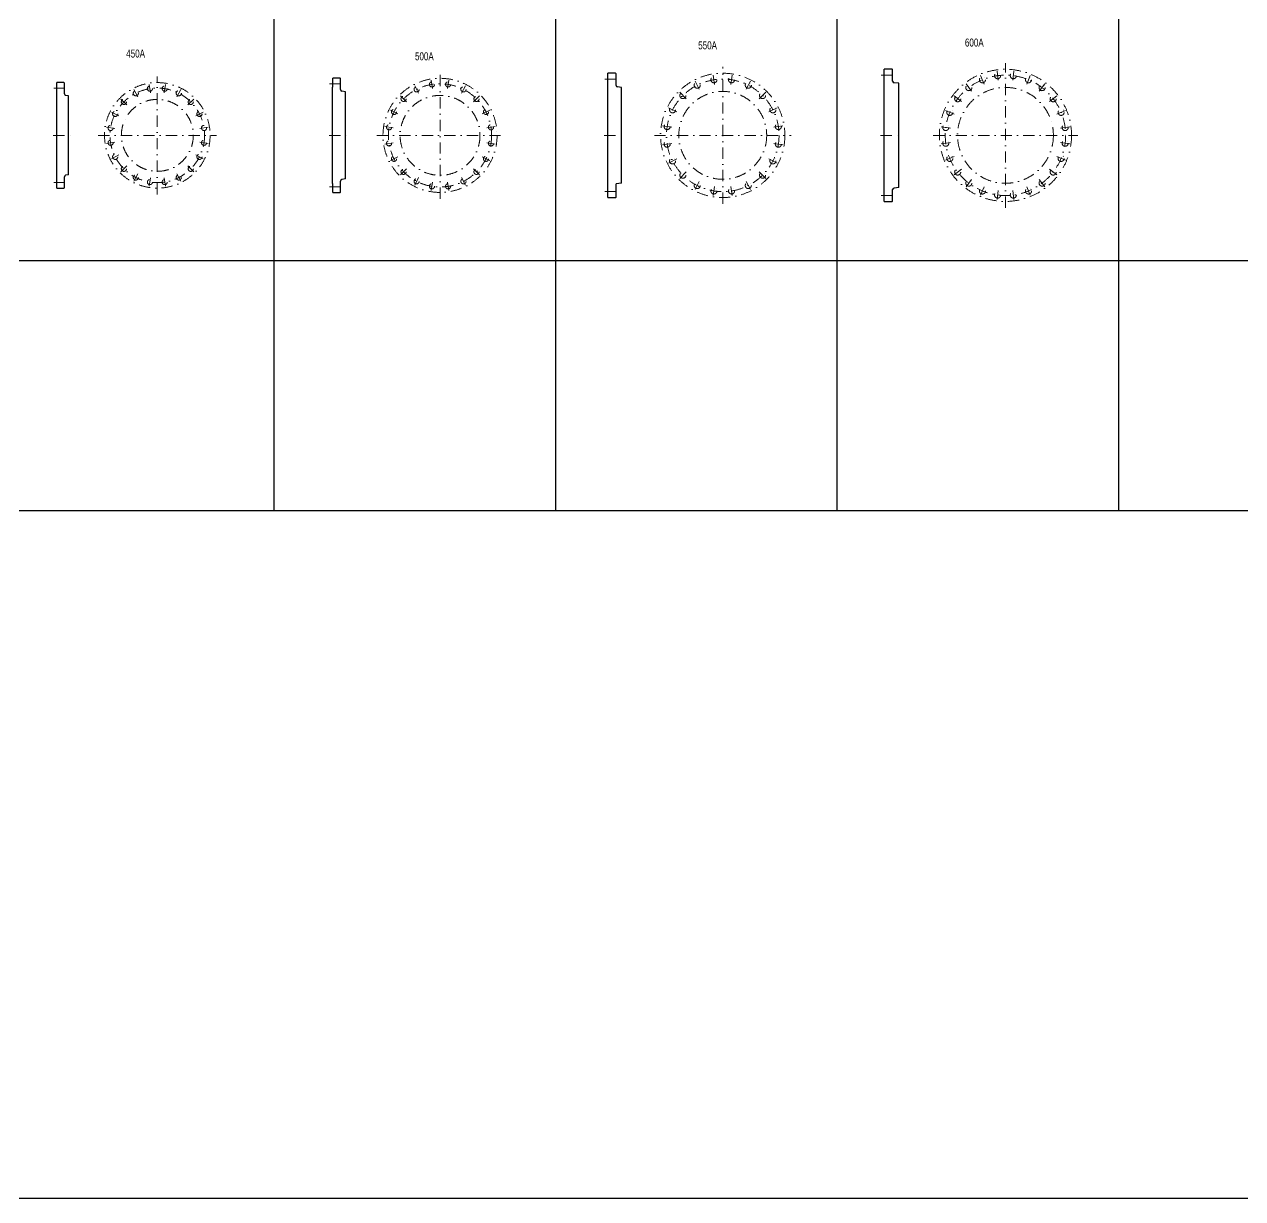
# Model space of a CAD drawing. Extents: x 0 to 90799, y 0 to 77868.
# Drawn here: x 28599 to 36390, y 21988 to 29498 of the extents above; entities that cross this region are included whole.
import ezdxf
from ezdxf.enums import TextEntityAlignment as Align

# ---------------------------------------------------------------- set-up
doc = ezdxf.new("R2010")
doc.units = 0
doc.header["$LTSCALE"] = 30
doc.header["$MEASUREMENT"] = 0
doc.linetypes.add('DGN Style 4', pattern=[4.8, 2.4, -1.2, 0, -1.2])
doc.layers.add('L(c)', color=1, linetype='DGN Style 4', lineweight=5)
doc.layers.add('L(line)', color=7, linetype='Continuous', lineweight=5)
doc.styles.add('Style-ENGINEERING', font='ENGINEERING.shx')

# ---------------------------------------------------------------- blocks, each defined once
blk = doc.blocks.new('*U496')
for centre, radius in [((0, 0), 337.5), ((-47.3, 298.8), 16.5), ((47.3, 298.8), 16.5), ((-137.3, 269.5), 16.5), ((137.3, 269.5), 16.5), ((-213.9, 213.9), 16.5), ((0, 0), 230), ((213.9, 213.9), 16.5), ((-269.5, 137.3), 16.5), ((269.5, 137.3), 16.5), ((-298.8, 47.3), 16.5), ((298.8, 47.3), 16.5), ((-298.8, -47.3), 16.5), ((298.8, -47.3), 16.5), ((-269.5, -137.3), 16.5), ((269.5, -137.3), 16.5), ((-213.9, -213.9), 16.5), ((213.9, -213.9), 16.5), ((-137.3, -269.5), 16.5), ((-47.3, -298.8), 16.5), ((47.3, -298.8), 16.5), ((137.3, -269.5), 16.5)]:
    blk.add_circle(centre, radius)
at = {"layer": 'L(c)'}
for p, q in [((-43.2, 272.6), (-51.5, 324.9)), ((43.2, 272.6), (51.5, 324.9)), ((-125.3, 245.9), (-149.4, 293.1)), ((125.3, 245.9), (149.4, 293.1)), ((-195.2, 195.2), (-232.6, 232.6)), ((195.2, 195.2), (232.6, 232.6)), ((-245.9, 125.3), (-293.1, 149.4)), ((245.9, 125.3), (293.1, 149.4)), ((-272.6, 43.2), (-325, 51.5)), ((272.6, 43.2), (324.9, 51.5)), ((-272.6, -43.2), (-325, -51.5)), ((272.6, -43.2), (324.9, -51.5)), ((-245.9, -125.3), (-293.1, -149.4)), ((245.9, -125.3), (293.1, -149.4)), ((-195.2, -195.2), (-232.6, -232.6)), ((195.2, -195.2), (232.6, -232.6)), ((-125.3, -245.9), (-149.4, -293.2)), ((-43.2, -272.6), (-51.5, -325)), ((43.2, -272.6), (51.5, -325)), ((125.3, -245.9), (149.4, -293.2))]:
    blk.add_line(p, q, dxfattribs=at)
blk.add_circle((0, 0), 302.5, dxfattribs=at)
blk = doc.blocks.new('*U497')
for centre, radius in [((0, 0), 365), ((-51.6, 325.9), 16.5), ((51.6, 325.9), 16.5), ((0, 0), 255.5), ((-233.3, 233.3), 16.5), ((-149.8, 294), 16.5), ((149.8, 294), 16.5), ((233.3, 233.3), 16.5), ((-294, 149.8), 16.5), ((294, 149.8), 16.5), ((-325.9, 51.6), 16.5), ((325.9, 51.6), 16.5), ((-325.9, -51.6), 16.5), ((325.9, -51.6), 16.5), ((-294, -149.8), 16.5), ((294, -149.8), 16.5), ((-233.3, -233.3), 16.5), ((233.3, -233.3), 16.5), ((-149.8, -294), 16.5), ((-51.6, -325.9), 16.5), ((51.6, -325.9), 16.5), ((149.8, -294), 16.5)]:
    blk.add_circle(centre, radius)
at = {"layer": 'L(c)'}
for p, q in [((-137.8, 270.4), (-161.8, 317.6)), ((-47.5, 299.8), (-55.8, 352.1)), ((47.5, 299.8), (55.8, 352.1)), ((137.8, 270.4), (161.8, 317.6)), ((-214.6, 214.6), (-252.1, 252.1)), ((214.6, 214.6), (252.1, 252.1)), ((-270.4, 137.8), (-317.6, 161.8)), ((270.4, 137.8), (317.6, 161.8)), ((-299.8, 47.5), (-352.1, 55.8)), ((299.8, 47.5), (352.1, 55.8)), ((-299.8, -47.5), (-352.1, -55.8)), ((299.8, -47.5), (352.1, -55.8)), ((-270.4, -137.8), (-317.6, -161.8)), ((270.4, -137.8), (317.6, -161.8)), ((-214.6, -214.6), (-252.1, -252.1)), ((214.6, -214.6), (252.1, -252.1)), ((-137.8, -270.4), (-161.8, -317.6)), ((-47.5, -299.8), (-55.8, -352.1)), ((47.5, -299.8), (55.8, -352.1)), ((137.8, -270.4), (161.8, -317.6))]:
    blk.add_line(p, q, dxfattribs=at)
blk.add_circle((0, 0), 330, dxfattribs=at)
blk = doc.blocks.new('*U498')
for centre, radius in [((0, 0), 397.5), ((-163.4, 320.8), 19.5), ((-56.3, 355.6), 19.5), ((56.3, 355.6), 19.5), ((163.4, 320.8), 19.5), ((0, 0), 281), ((-254.6, 254.6), 19.5), ((254.6, 254.6), 19.5), ((-320.8, 163.4), 19.5), ((320.8, 163.4), 19.5), ((-355.6, 56.3), 19.5), ((355.6, 56.3), 19.5), ((-355.6, -56.3), 19.5), ((355.6, -56.3), 19.5), ((-320.8, -163.4), 19.5), ((320.8, -163.4), 19.5), ((-254.6, -254.6), 19.5), ((-163.4, -320.8), 19.5), ((163.4, -320.8), 19.5), ((254.6, -254.6), 19.5), ((-56.3, -355.6), 19.5), ((56.3, -355.6), 19.5)]:
    blk.add_circle(centre, radius)
at = {"layer": 'L(c)'}
for p, q in [((-150, 294.5), (-176.8, 347)), ((-51.7, 326.4), (-60.9, 384.7)), ((51.7, 326.4), (60.9, 384.7)), ((150, 294.5), (176.8, 347)), ((-233.7, 233.7), (-275.4, 275.4)), ((233.7, 233.7), (275.4, 275.4)), ((-294.5, 150), (-347, 176.8)), ((294.5, 150), (347, 176.8)), ((-326.4, 51.7), (-384.7, 60.9)), ((326.4, 51.7), (384.7, 60.9)), ((-326.4, -51.7), (-384.7, -60.9)), ((326.4, -51.7), (384.7, -60.9)), ((-294.5, -150), (-347, -176.8)), ((294.5, -150), (347, -176.8)), ((-233.7, -233.7), (-275.4, -275.4)), ((233.7, -233.7), (275.4, -275.4)), ((-150, -294.5), (-176.8, -347.1)), ((150, -294.5), (176.8, -347.1)), ((-51.7, -326.4), (-60.9, -384.7)), ((51.7, -326.4), (60.9, -384.7))]:
    blk.add_line(p, q, dxfattribs=at)
blk.add_circle((0, 0), 360, dxfattribs=at)
blk = doc.blocks.new('*U499')
for centre, radius in [((0, 0), 422.5), ((-50.3, 381.7), 19.5), ((50.3, 381.7), 19.5), ((-234.4, 305.4), 19.5), ((-147.3, 355.7), 19.5), ((147.3, 355.7), 19.5), ((234.4, 305.4), 19.5), ((-305.4, 234.4), 19.5), ((0, 0), 306.5), ((305.4, 234.4), 19.5), ((-355.7, 147.3), 19.5), ((355.7, 147.3), 19.5), ((-381.7, 50.3), 19.5), ((381.7, 50.3), 19.5), ((-381.7, -50.3), 19.5), ((381.7, -50.3), 19.5), ((-355.7, -147.3), 19.5), ((355.7, -147.3), 19.5), ((-305.4, -234.4), 19.5), ((305.4, -234.4), 19.5), ((-234.4, -305.4), 19.5), ((234.4, -305.4), 19.5), ((-147.3, -355.7), 19.5), ((-50.3, -381.7), 19.5), ((50.3, -381.7), 19.5), ((147.3, -355.7), 19.5)]:
    blk.add_circle(centre, radius)
at = {"layer": 'L(c)'}
for p, q in [((-46.4, 352.5), (-54.1, 411)), ((46.4, 352.5), (54.1, 411)), ((-216.4, 282), (-252.3, 328.8)), ((-136, 328.4), (-158.6, 382.9)), ((136, 328.4), (158.6, 382.9)), ((216.4, 282), (252.3, 328.8)), ((-282, 216.4), (-328.8, 252.3)), ((282, 216.4), (328.8, 252.3)), ((-328.4, 136), (-382.9, 158.6)), ((328.4, 136), (382.9, 158.6)), ((-352.5, 46.4), (-411, 54.1)), ((352.5, 46.4), (411, 54.1)), ((-352.5, -46.4), (-411, -54.1)), ((352.5, -46.4), (411, -54.1)), ((-328.4, -136), (-382.9, -158.6)), ((328.4, -136), (382.9, -158.6)), ((-282, -216.4), (-328.8, -252.3)), ((282, -216.4), (328.8, -252.3)), ((-216.4, -282), (-252.3, -328.8)), ((216.4, -282), (252.3, -328.8)), ((-136, -328.4), (-158.6, -382.9)), ((-46.4, -352.5), (-54.1, -411)), ((46.4, -352.5), (54.1, -411)), ((136, -328.4), (158.6, -382.9))]:
    blk.add_line(p, q, dxfattribs=at)
blk.add_circle((0, 0), 385, dxfattribs=at)
blk = doc.blocks.new('*U1697')
for p, q in [((9, 337.5), (-36, 337.5)), ((-36, 283), (-36, 337.5)), ((12, 265.3), (12, 334.5)), ((-39, 280), (-39, -280)), ((39, 252), (20.2, 255.5)), ((39, -252), (39, 252)), ((-36, -337.5), (-36, -283)), ((12, -334.5), (12, -265.3)), ((39, -252), (20.2, -255.5)), ((-36, -337.5), (9, -337.5))]:
    blk.add_line(p, q)
for centre, radius, start, end in [((9, 334.5), 3, 0, 90), ((-39, 283), 3, 270, 0), ((22, 265.3), 10, 180, 259.50852), ((-39, -283), 3, 0, 90), ((22, -265.3), 10, 100.49148, 180), ((9, -334.5), 3, 270, 0)]:
    blk.add_arc(centre, radius, start, end)
blk = doc.blocks.new('*U1698')
for p, q in [((8, 365), (-39, 365)), ((-39, 310.5), (-39, 365)), ((11, 292.5), (11, 362)), ((-42, 307.5), (-42, -307.5)), ((42, 279), (19.4, 282.6)), ((42, -279), (42, 279)), ((-39, -365), (-39, -310.5)), ((11, -362), (11, -292.5)), ((42, -279), (19.4, -282.6)), ((-39, -365), (8, -365))]:
    blk.add_line(p, q)
for centre, radius, start, end in [((8, 362), 3, 0, 90), ((-42, 310.5), 3, 270, 0), ((21, 292.5), 10, 180, 260.83765), ((-42, -310.5), 3, 0, 90), ((21, -292.5), 10, 99.16235, 180), ((8, -362), 3, 270, 0)]:
    blk.add_arc(centre, radius, start, end)
blk = doc.blocks.new('*U1699')
for p, q in [((7, 397.5), (-42, 397.5)), ((-42, 338), (-42, 397.5)), ((10, 319.7), (10, 394.5)), ((-45, 335), (-45, -335)), ((45, 306), (18.6, 309.8)), ((45, -306), (45, 306)), ((45, -306), (10, -311)), ((10, -394.5), (10, -311)), ((-42, -397.5), (-42, -338)), ((-42, -397.5), (7, -397.5))]:
    blk.add_line(p, q)
for centre, radius, start, end in [((7, 394.5), 3, 0, 90), ((-45, 338), 3, 270, 0), ((20, 319.7), 10, 180, 261.8699), ((-45, -338), 3, 0, 90), ((7, -394.5), 3, 270, 0)]:
    blk.add_arc(centre, radius, start, end)
blk = doc.blocks.new('*U1700')
for p, q in [((6, 422.5), (-45, 422.5)), ((-45, 363), (-45, 422.5)), ((9, 346.8), (9, 419.5)), ((-48, 360), (-48, -360)), ((48, 333), (17.7, 336.9)), ((48, -333), (48, 333)), ((-45, -422.5), (-45, -363)), ((9, -419.5), (9, -346.8)), ((48, -333), (17.7, -336.9)), ((-45, -422.5), (6, -422.5))]:
    blk.add_line(p, q)
for centre, radius, start, end in [((6, 419.5), 3, 0, 90), ((-48, 363), 3, 270, 0), ((19, 346.8), 10, 180, 262.69424), ((-48, -363), 3, 0, 90), ((19, -346.8), 10, 97.30576, 180), ((6, -419.5), 3, 270, 0)]:
    blk.add_arc(centre, radius, start, end)

msp = doc.modelspace()

# ---------------------------------------------------------------- linework, layer by layer
for p, q in [((30195.6, 35088.3), (30195.6, 26388.3)), ((31995.6, 35088.3), (31995.6, 26388.3)), ((33795.6, 35088.3), (33795.6, 26388.3)), ((35595.6, 35088.3), (35595.6, 26388.3)), ((2000, 27988.3), (41895.6, 27988.3)), ((2000, 26388.3), (41895.6, 26388.3))]:
    msp.add_line(p, q)
at = {"flags": 128}
msp.add_lwpolyline([(0, 37088.3), (43895.6, 37088.3), (43895.6, 21987.7), (0, 21987.7)], close=True, dxfattribs=at)
at = {"layer": 'L(c)'}
for p, q in [((33065.6, 28350.8), (33065.6, 29225.8)), ((34873.6, 28325.8), (34873.6, 29250.8)), ((29449.6, 28410.8), (29449.6, 29165.8)), ((31257.6, 28383.3), (31257.6, 29193.3)), ((32311.1, 29148.3), (32403.1, 29148.3)), ((34078.1, 29173.3), (34172.1, 29173.3)), ((28787.1, 29090.8), (28875.1, 29090.8)), ((30551.6, 29118.3), (30641.6, 29118.3)), ((28784.1, 28788.3), (28902.1, 28788.3)), ((29072.1, 28788.3), (29827.1, 28788.3)), ((30548.6, 28788.3), (30672.6, 28788.3)), ((30852.6, 28788.3), (31662.6, 28788.3)), ((32308.1, 28788.3), (32438.1, 28788.3)), ((32628.1, 28788.3), (33503.1, 28788.3)), ((34075.1, 28788.3), (34211.1, 28788.3)), ((34411.1, 28788.3), (35336.1, 28788.3)), ((28787.1, 28485.8), (28875.1, 28485.8)), ((30551.6, 28458.3), (30641.6, 28458.3)), ((32311.1, 28428.3), (32403.1, 28428.3)), ((34078.1, 28403.3), (34172.1, 28403.3))]:
    msp.add_line(p, q, dxfattribs=at)

# ---------------------------------------------------------------- block references
for name, p in [('*U1698', (30610.6, 28788.3)), ('*U1699', (32373.1, 28788.3)), ('*U1700', (34143.1, 28788.3)), ('*U1697', (28843.1, 28788.3))]:
    msp.add_blockref(name, p)
for name, p in [('*U497', (31257.6, 28788.3)), ('*U498', (33065.6, 28788.3)), ('*U499', (34873.6, 28788.3)), ('*U496', (29449.6, 28788.3))]:
    msp.add_blockref(name, p, dxfattribs=at)

# ---------------------------------------------------------------- texts
at = {"layer": 'L(line)', "style": 'Style-ENGINEERING', "width": 0.75}
for s, p in [('550A', (32968.6, 29364.3)), ('600A', (34674.4, 29381.9)), ('450A', (29310.8, 29311.6)), ('500A', (31157.3, 29294))]:
    msp.add_text(s, height=51.2, dxfattribs=at).set_placement(p, align=Align.MIDDLE_CENTER)

doc.saveas('drawing.dxf')
